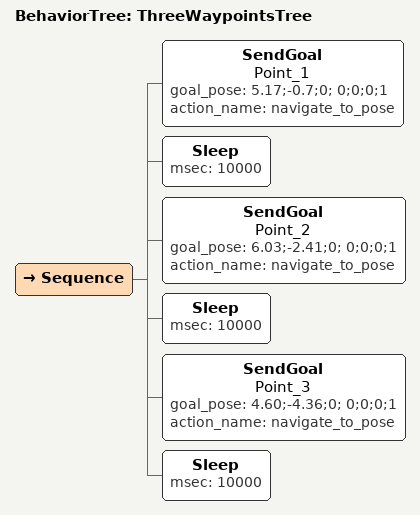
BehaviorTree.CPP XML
<?xml version="1.0" encoding="UTF-8"?>
<root BTCPP_format="4" main_tree_to_execute="ThreeWaypointsTree">
  <BehaviorTree ID="ThreeWaypointsTree">
    <Sequence>
      <SendGoal name="Point_1" goal_pose="5.17;-0.7;0; 0;0;0;1" action_name="navigate_to_pose"/>
      <Sleep msec="10000"/>

      <SendGoal name="Point_2" goal_pose="6.03;-2.41;0; 0;0;0;1" action_name="navigate_to_pose"/>
      <Sleep msec="10000"/>

      <SendGoal name="Point_3" goal_pose="4.60;-4.36;0; 0;0;0;1" action_name="navigate_to_pose"/>
      <Sleep msec="10000"/>
    </Sequence>
  </BehaviorTree>

</root>
